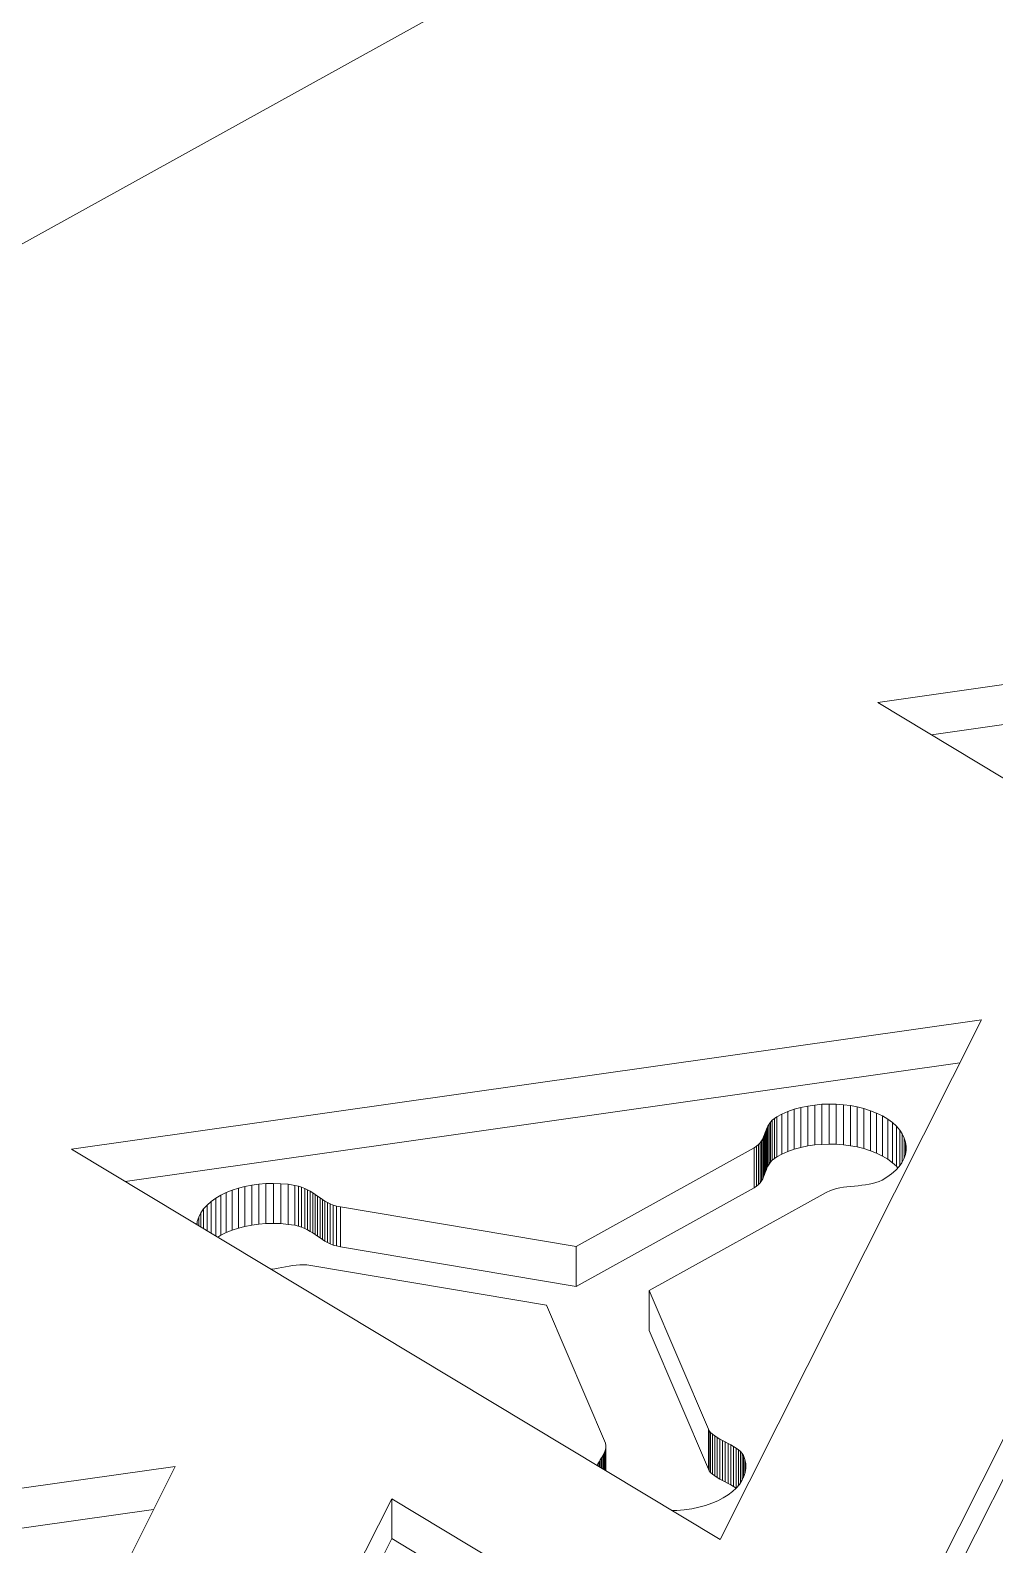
# Model space of a CAD drawing. Header units: inches. Extents: x 4 to 26.1, y 6.7 to 41.9.
# Drawn here: x 13.624 to 14.855, y 18.866 to 20.799 of the extents above; entities that cross this region are included whole.
import ezdxf

# ---------------------------------------------------------------- set-up
doc = ezdxf.new("R2010")
doc.units = ezdxf.units.IN
doc.header["$MEASUREMENT"] = 0
doc.layers.add('rails', color=7, linetype='Continuous', lineweight=35, true_color=0xd4d4d4)

# ---------------------------------------------------------------- blocks, each defined once
blk = doc.blocks.new('A$C382235AA')
at = {"color": 0, "linetype": 'Continuous', "lineweight": 0, "extrusion": (-4.89431e-17, 0.816497, 0.57735)}
for p, q in [((-9.8638, 16.0894), (-16.1015, 12.6352)), ((-11.1157, 14.2064), (-9.9543, 14.3712)), ((-9.982, 14.3162), (-11.0471, 14.1651)), ((-10.2878, 13.7081), (-11.1157, 14.2064)), ((-12.1446, 13.6366), (-10.9832, 13.8014)), ((-10.9832, 13.8014), (-11.3167, 13.1383)), ((-11.0406, 13.0973), (-10.7071, 13.7603)), ((-11.0109, 13.7464), (-12.076, 13.5953)), ((-10.7071, 13.7093), (-11.013, 13.1012)), ((-11.2444, 13.6779), (-11.238, 13.6812)), ((-11.238, 13.6812), (-11.2302, 13.6845)), ((-11.238, 13.6302), (-11.238, 13.6812)), ((-11.2302, 13.6845), (-11.2221, 13.6874)), ((-11.2302, 13.6335), (-11.2302, 13.6845)), ((-11.2221, 13.6874), (-11.2136, 13.6897)), ((-11.2221, 13.6363), (-11.2221, 13.6874)), ((-11.2136, 13.6897), (-11.2049, 13.6915)), ((-11.2136, 13.6387), (-11.2136, 13.6897)), ((-11.2049, 13.6915), (-11.196, 13.6928)), ((-11.2049, 13.6405), (-11.2049, 13.6915)), ((-11.196, 13.6928), (-11.1869, 13.6937)), ((-11.196, 13.6418), (-11.196, 13.6928)), ((-11.1869, 13.6937), (-11.1777, 13.694)), ((-11.1869, 13.6426), (-11.1869, 13.6937)), ((-11.1777, 13.6429), (-11.1777, 13.694)), ((-11.1777, 13.694), (-11.1686, 13.6938)), ((-11.1686, 13.6428), (-11.1686, 13.6938)), ((-11.1686, 13.6938), (-11.1595, 13.6931)), ((-11.1595, 13.6421), (-11.1595, 13.6931)), ((-11.1595, 13.6931), (-11.1505, 13.692)), ((-11.1505, 13.6409), (-11.1505, 13.692)), ((-11.1505, 13.692), (-11.1417, 13.6903)), ((-11.1417, 13.6393), (-11.1417, 13.6903)), ((-11.1417, 13.6903), (-11.1332, 13.6882)), ((-11.1332, 13.6371), (-11.1332, 13.6882)), ((-11.1332, 13.6882), (-11.1249, 13.6855)), ((-11.1249, 13.6345), (-11.1249, 13.6855)), ((-11.1249, 13.6855), (-11.1171, 13.6824)), ((-11.1171, 13.6314), (-11.1171, 13.6824)), ((-11.1171, 13.6824), (-11.1097, 13.6788)), ((-11.2582, 13.6605), (-11.2571, 13.6632)), ((-11.2571, 13.6632), (-11.2558, 13.6658)), ((-11.2571, 13.6121), (-11.2571, 13.6632)), ((-11.2558, 13.6658), (-11.2543, 13.6685)), ((-11.2558, 13.6148), (-11.2558, 13.6658)), ((-11.2543, 13.6685), (-11.2524, 13.671)), ((-11.2543, 13.6174), (-11.2543, 13.6685)), ((-11.2524, 13.671), (-11.2502, 13.6734)), ((-11.2524, 13.62), (-11.2524, 13.671)), ((-11.2502, 13.6734), (-11.2476, 13.6757)), ((-11.2502, 13.6224), (-11.2502, 13.6734)), ((-11.2476, 13.6757), (-11.2444, 13.6779)), ((-11.2476, 13.6247), (-11.2476, 13.6757)), ((-11.2444, 13.6268), (-11.2444, 13.6779)), ((-11.1097, 13.6277), (-11.1097, 13.6788)), ((-11.1097, 13.6788), (-11.1029, 13.6747)), ((-11.1029, 13.6236), (-11.1029, 13.6747)), ((-11.1029, 13.6747), (-11.097, 13.6703)), ((-11.097, 13.6192), (-11.097, 13.6703)), ((-11.097, 13.6703), (-11.0919, 13.6656)), ((-11.0919, 13.6146), (-11.0919, 13.6656)), ((-11.0919, 13.6656), (-11.0876, 13.6608)), ((-11.2703, 13.6402), (-11.2678, 13.6424)), ((-11.2678, 13.6424), (-11.2657, 13.6447)), ((-11.2678, 13.5914), (-11.2678, 13.6424)), ((-11.2657, 13.6447), (-11.264, 13.6472)), ((-11.2657, 13.5937), (-11.2657, 13.6447)), ((-11.264, 13.6472), (-11.2625, 13.6497)), ((-11.264, 13.5961), (-11.264, 13.6472)), ((-11.2625, 13.6497), (-11.2613, 13.6523)), ((-11.2625, 13.5987), (-11.2625, 13.6497)), ((-11.2613, 13.6523), (-11.2602, 13.655)), ((-11.2613, 13.6013), (-11.2613, 13.6523)), ((-11.2602, 13.655), (-11.2592, 13.6577)), ((-11.2602, 13.604), (-11.2602, 13.655)), ((-11.2592, 13.6577), (-11.2582, 13.6605)), ((-11.2592, 13.6067), (-11.2592, 13.6577)), ((-11.2582, 13.6094), (-11.2582, 13.6605)), ((-11.1869, 13.6426), (-11.196, 13.6418)), ((-11.1777, 13.6429), (-11.1869, 13.6426)), ((-11.1686, 13.6428), (-11.1777, 13.6429)), ((-11.1595, 13.6421), (-11.1686, 13.6428)), ((-11.1505, 13.6409), (-11.1595, 13.6421)), ((-11.0876, 13.6153), (-11.0876, 13.6608)), ((-11.0876, 13.6608), (-11.0843, 13.6558)), ((-11.0843, 13.6203), (-11.0843, 13.6558)), ((-11.0843, 13.6558), (-11.0818, 13.6506)), ((-11.0818, 13.6255), (-11.0818, 13.6506)), ((-11.0818, 13.6506), (-11.0801, 13.6454)), ((-11.0801, 13.6309), (-11.0801, 13.6454)), ((-11.0801, 13.6454), (-11.0794, 13.6401)), ((-11.3167, 13.1383), (-12.1446, 13.6366)), ((-11.5005, 13.5124), (-11.2735, 13.6381)), ((-11.2735, 13.6381), (-11.2703, 13.6402)), ((-11.2735, 13.587), (-11.2735, 13.6381)), ((-11.2703, 13.5892), (-11.2703, 13.6402)), ((-11.2476, 13.6247), (-11.2502, 13.6224)), ((-11.2444, 13.6268), (-11.2476, 13.6247)), ((-11.238, 13.6302), (-11.2444, 13.6268)), ((-11.2302, 13.6335), (-11.238, 13.6302)), ((-11.2221, 13.6363), (-11.2302, 13.6335)), ((-11.2136, 13.6387), (-11.2221, 13.6363)), ((-11.2049, 13.6405), (-11.2136, 13.6387)), ((-11.196, 13.6418), (-11.2049, 13.6405)), ((-11.1417, 13.6393), (-11.1505, 13.6409)), ((-11.1332, 13.6371), (-11.1417, 13.6393)), ((-11.1249, 13.6345), (-11.1332, 13.6371)), ((-11.1171, 13.6314), (-11.1249, 13.6345)), ((-11.1097, 13.6277), (-11.1171, 13.6314)), ((-11.1029, 13.6236), (-11.1097, 13.6277)), ((-11.097, 13.6192), (-11.1029, 13.6236)), ((-11.0822, 13.6243), (-11.0848, 13.6192)), ((-11.0804, 13.6295), (-11.0822, 13.6243)), ((-11.0794, 13.6348), (-11.0804, 13.6295)), ((-11.0794, 13.6401), (-11.0794, 13.6348)), ((-11.2602, 13.604), (-11.2613, 13.6013)), ((-11.2592, 13.6067), (-11.2602, 13.604)), ((-11.2582, 13.6094), (-11.2592, 13.6067)), ((-11.2571, 13.6121), (-11.2582, 13.6094)), ((-11.2558, 13.6148), (-11.2571, 13.6121)), ((-11.2543, 13.6174), (-11.2558, 13.6148)), ((-11.2524, 13.62), (-11.2543, 13.6174)), ((-11.2502, 13.6224), (-11.2524, 13.62)), ((-11.098, 13.6049), (-11.104, 13.6006)), ((-11.0927, 13.6095), (-11.098, 13.6049)), ((-11.0919, 13.6146), (-11.097, 13.6192)), ((-11.0884, 13.6143), (-11.0927, 13.6095)), ((-11.09, 13.6124), (-11.0919, 13.6146)), ((-11.0848, 13.6192), (-11.0884, 13.6143)), ((-11.9471, 13.5811), (-11.9396, 13.5841)), ((-11.9396, 13.5841), (-11.9316, 13.5868)), ((-11.9396, 13.5331), (-11.9396, 13.5841)), ((-11.9316, 13.5868), (-11.9232, 13.5889)), ((-11.9316, 13.5357), (-11.9316, 13.5868)), ((-11.9232, 13.5889), (-11.9145, 13.5906)), ((-11.9232, 13.5379), (-11.9232, 13.5889)), ((-11.9145, 13.5906), (-11.9056, 13.5918)), ((-11.9145, 13.5396), (-11.9145, 13.5906)), ((-11.9056, 13.5918), (-11.8964, 13.5926)), ((-11.9056, 13.5408), (-11.9056, 13.5918)), ((-11.8964, 13.5926), (-11.887, 13.5928)), ((-11.8964, 13.5415), (-11.8964, 13.5926)), ((-11.887, 13.5417), (-11.887, 13.5928)), ((-11.887, 13.5928), (-11.8775, 13.5924)), ((-11.8775, 13.5414), (-11.8775, 13.5924)), ((-11.8775, 13.5924), (-11.868, 13.5916)), ((-11.868, 13.5405), (-11.868, 13.5916)), ((-11.868, 13.5916), (-11.8597, 13.5903)), ((-11.8597, 13.5393), (-11.8597, 13.5903)), ((-11.8597, 13.5903), (-11.8551, 13.5893)), ((-11.8551, 13.5382), (-11.8551, 13.5893)), ((-11.8551, 13.5893), (-11.8509, 13.5879)), ((-11.8509, 13.5369), (-11.8509, 13.5879)), ((-11.8509, 13.5879), (-11.847, 13.5864)), ((-11.847, 13.5353), (-11.847, 13.5864)), ((-11.847, 13.5864), (-11.8434, 13.5846)), ((-11.8434, 13.5336), (-11.8434, 13.5846)), ((-11.8434, 13.5846), (-11.84, 13.5827)), ((-11.2735, 13.587), (-11.5005, 13.4613)), ((-11.2703, 13.5892), (-11.2735, 13.587)), ((-11.2678, 13.5914), (-11.2703, 13.5892)), ((-11.2657, 13.5937), (-11.2678, 13.5914)), ((-11.264, 13.5961), (-11.2657, 13.5937)), ((-11.2625, 13.5987), (-11.264, 13.5961)), ((-11.2613, 13.6013), (-11.2625, 13.5987)), ((-11.1722, 13.585), (-11.1761, 13.5837)), ((-11.1682, 13.5862), (-11.1722, 13.585)), ((-11.1639, 13.5871), (-11.1682, 13.5862)), ((-11.1595, 13.5878), (-11.1639, 13.5871)), ((-11.1549, 13.5884), (-11.1595, 13.5878)), ((-11.1502, 13.5889), (-11.1549, 13.5884)), ((-11.1455, 13.5894), (-11.1502, 13.5889)), ((-11.1407, 13.5898), (-11.1455, 13.5894)), ((-11.136, 13.5904), (-11.1407, 13.5898)), ((-11.1313, 13.591), (-11.136, 13.5904)), ((-11.1267, 13.5917), (-11.1313, 13.591)), ((-11.1223, 13.5927), (-11.1267, 13.5917)), ((-11.118, 13.5938), (-11.1223, 13.5927)), ((-11.1139, 13.5953), (-11.118, 13.5938)), ((-11.1101, 13.597), (-11.1139, 13.5953)), ((-11.104, 13.6006), (-11.1101, 13.597)), ((-11.976, 13.5602), (-11.9716, 13.5651)), ((-11.9716, 13.5651), (-11.9664, 13.5697)), ((-11.9716, 13.5325), (-11.9716, 13.5651)), ((-11.9664, 13.5697), (-11.9606, 13.5739)), ((-11.9664, 13.5294), (-11.9664, 13.5697)), ((-11.9606, 13.5739), (-11.9541, 13.5777)), ((-11.9606, 13.5259), (-11.9606, 13.5739)), ((-11.9541, 13.5777), (-11.9471, 13.5811)), ((-11.9541, 13.5267), (-11.9541, 13.5777)), ((-11.9471, 13.5301), (-11.9471, 13.5811)), ((-11.84, 13.5316), (-11.84, 13.5827)), ((-11.84, 13.5827), (-11.8367, 13.5806)), ((-11.8367, 13.5296), (-11.8367, 13.5806)), ((-11.8367, 13.5806), (-11.8335, 13.5785)), ((-11.8335, 13.5275), (-11.8335, 13.5785)), ((-11.8335, 13.5785), (-11.8305, 13.5764)), ((-11.8305, 13.5253), (-11.8305, 13.5764)), ((-11.8305, 13.5764), (-11.8274, 13.5742)), ((-11.8274, 13.5232), (-11.8274, 13.5742)), ((-11.8274, 13.5742), (-11.8243, 13.5721)), ((-11.8243, 13.5211), (-11.8243, 13.5721)), ((-11.8243, 13.5721), (-11.8211, 13.5701)), ((-11.8211, 13.5191), (-11.8211, 13.5701)), ((-11.8211, 13.5701), (-11.8178, 13.5683)), ((-11.8178, 13.5172), (-11.8178, 13.5683)), ((-11.8178, 13.5683), (-11.8143, 13.5666)), ((-11.8143, 13.5156), (-11.8143, 13.5666)), ((-11.8143, 13.5666), (-11.8105, 13.5651)), ((-11.8105, 13.5141), (-11.8105, 13.5651)), ((-11.8105, 13.5651), (-11.8066, 13.5639)), ((-11.1813, 13.5812), (-11.4072, 13.4561)), ((-11.1761, 13.5837), (-11.1813, 13.5812)), ((-11.9841, 13.5441), (-11.9823, 13.5496)), ((-11.9823, 13.5496), (-11.9796, 13.5551)), ((-11.9823, 13.539), (-11.9823, 13.5496)), ((-11.9796, 13.5551), (-11.976, 13.5602)), ((-11.9796, 13.5373), (-11.9796, 13.5551)), ((-11.976, 13.5352), (-11.976, 13.5602)), ((-11.8066, 13.5129), (-11.8066, 13.5639)), ((-11.8066, 13.5639), (-11.8011, 13.5628)), ((-11.8011, 13.5118), (-11.8011, 13.5628)), ((-11.8011, 13.5628), (-11.5005, 13.5124)), ((-11.9847, 13.5404), (-11.9841, 13.5441)), ((-11.9841, 13.5401), (-11.9841, 13.5441)), ((-11.9541, 13.5267), (-11.958, 13.5243)), ((-11.9471, 13.5301), (-11.9541, 13.5267)), ((-11.9396, 13.5331), (-11.9471, 13.5301)), ((-11.9316, 13.5357), (-11.9396, 13.5331)), ((-11.9232, 13.5379), (-11.9316, 13.5357)), ((-11.9145, 13.5396), (-11.9232, 13.5379)), ((-11.9056, 13.5408), (-11.9145, 13.5396)), ((-11.8964, 13.5415), (-11.9056, 13.5408)), ((-11.887, 13.5417), (-11.8964, 13.5415)), ((-11.8775, 13.5414), (-11.887, 13.5417)), ((-11.868, 13.5405), (-11.8775, 13.5414)), ((-11.8597, 13.5393), (-11.868, 13.5405)), ((-11.8551, 13.5382), (-11.8597, 13.5393)), ((-11.8509, 13.5369), (-11.8551, 13.5382)), ((-11.847, 13.5353), (-11.8509, 13.5369)), ((-11.8434, 13.5336), (-11.847, 13.5353)), ((-11.84, 13.5316), (-11.8434, 13.5336)), ((-11.8367, 13.5296), (-11.84, 13.5316)), ((-11.8335, 13.5275), (-11.8367, 13.5296)), ((-11.8305, 13.5253), (-11.8335, 13.5275)), ((-11.8274, 13.5232), (-11.8305, 13.5253)), ((-11.8243, 13.5211), (-11.8274, 13.5232)), ((-11.8211, 13.5191), (-11.8243, 13.5211)), ((-11.8178, 13.5172), (-11.8211, 13.5191)), ((-11.8143, 13.5156), (-11.8178, 13.5172)), ((-11.8105, 13.5141), (-11.8143, 13.5156)), ((-11.8066, 13.5129), (-11.8105, 13.5141)), ((-11.8011, 13.5118), (-11.8066, 13.5129)), ((-11.5005, 13.4613), (-11.8011, 13.5118)), ((-11.5005, 13.4613), (-11.5005, 13.5124)), ((-11.8624, 13.4879), (-11.8669, 13.4872)), ((-11.8578, 13.4884), (-11.8624, 13.4879)), ((-11.8533, 13.4888), (-11.8578, 13.4884)), ((-11.8488, 13.4889), (-11.8533, 13.4888)), ((-11.8443, 13.4887), (-11.8488, 13.4889)), ((-11.8393, 13.488), (-11.8443, 13.4887)), ((-11.5384, 13.4376), (-11.8393, 13.488)), ((-11.8853, 13.4839), (-11.8897, 13.4832)), ((-11.8807, 13.4847), (-11.8853, 13.4839)), ((-11.8761, 13.4855), (-11.8807, 13.4847)), ((-11.8715, 13.4864), (-11.8761, 13.4855)), ((-11.8669, 13.4872), (-11.8715, 13.4864)), ((-11.4072, 13.405), (-11.4072, 13.4561)), ((-11.4072, 13.4561), (-11.3318, 13.279)), ((-11.4633, 13.2613), (-11.5384, 13.4376)), ((-11.3318, 13.228), (-11.4072, 13.405)), ((-11.3318, 13.228), (-11.3318, 13.279)), ((-11.3318, 13.279), (-11.3309, 13.2772)), ((-11.3309, 13.2262), (-11.3309, 13.2772)), ((-11.3309, 13.2772), (-11.3289, 13.2749)), ((-11.3289, 13.2238), (-11.3289, 13.2749)), ((-11.3289, 13.2749), (-11.3265, 13.2727)), ((-11.4627, 13.2584), (-11.4633, 13.2613)), ((-11.4631, 13.2532), (-11.4627, 13.2558)), ((-11.4627, 13.2558), (-11.4627, 13.2584)), ((-11.4627, 13.2262), (-11.4627, 13.2558)), ((-11.3265, 13.2216), (-11.3265, 13.2727)), ((-11.3265, 13.2727), (-11.3237, 13.2706)), ((-11.3237, 13.2195), (-11.3237, 13.2706)), ((-11.3237, 13.2706), (-11.3206, 13.2686)), ((-11.3206, 13.2175), (-11.3206, 13.2686)), ((-11.3206, 13.2686), (-11.3173, 13.2666)), ((-11.3173, 13.2156), (-11.3173, 13.2666)), ((-11.3173, 13.2666), (-11.3137, 13.2648)), ((-11.3137, 13.2137), (-11.3137, 13.2648)), ((-11.3137, 13.2648), (-11.3102, 13.2629)), ((-11.3102, 13.2119), (-11.3102, 13.2629)), ((-11.3102, 13.2629), (-11.3065, 13.261)), ((-11.3065, 13.21), (-11.3065, 13.261)), ((-11.3065, 13.261), (-11.303, 13.2591)), ((-11.303, 13.2081), (-11.303, 13.2591)), ((-11.303, 13.2591), (-11.2996, 13.2571)), ((-11.2996, 13.2061), (-11.2996, 13.2571)), ((-11.2996, 13.2571), (-11.2964, 13.2551)), ((-11.4728, 13.235), (-11.4713, 13.2376)), ((-11.4713, 13.2376), (-11.4697, 13.2402)), ((-11.4713, 13.2314), (-11.4713, 13.2376)), ((-11.4697, 13.2402), (-11.4681, 13.2428)), ((-11.4697, 13.2304), (-11.4697, 13.2402)), ((-11.4681, 13.2428), (-11.4665, 13.2454)), ((-11.4681, 13.2294), (-11.4681, 13.2428)), ((-11.4665, 13.2454), (-11.4651, 13.248)), ((-11.4665, 13.2285), (-11.4665, 13.2454)), ((-11.4651, 13.248), (-11.464, 13.2506)), ((-11.4651, 13.2277), (-11.4651, 13.248)), ((-11.464, 13.2506), (-11.4631, 13.2532)), ((-11.464, 13.227), (-11.464, 13.2506)), ((-11.4631, 13.2265), (-11.4631, 13.2532)), ((-11.2964, 13.204), (-11.2964, 13.2551)), ((-11.2964, 13.2551), (-11.2935, 13.2529)), ((-11.2935, 13.2073), (-11.2935, 13.2529)), ((-11.2935, 13.2529), (-11.2909, 13.2506)), ((-11.2909, 13.2107), (-11.2909, 13.2506)), ((-11.2909, 13.2506), (-11.2888, 13.2481)), ((-11.2888, 13.214), (-11.2888, 13.2481)), ((-11.2888, 13.2481), (-11.2871, 13.2454)), ((-11.2871, 13.2174), (-11.2871, 13.2454)), ((-11.2871, 13.2454), (-11.2853, 13.2406)), ((-11.2853, 13.2224), (-11.2853, 13.2406)), ((-11.2853, 13.2406), (-11.2842, 13.235)), ((-13.1735, 13.0669), (-12.0121, 13.2316)), ((-12.0121, 13.2316), (-12.3456, 12.5686)), ((-11.4739, 13.2329), (-11.4728, 13.235)), ((-11.4728, 13.2323), (-11.4728, 13.235)), ((-11.3309, 13.2262), (-11.3318, 13.228)), ((-11.3289, 13.2238), (-11.3309, 13.2262)), ((-11.3265, 13.2216), (-11.3289, 13.2238)), ((-11.3237, 13.2195), (-11.3265, 13.2216)), ((-11.3206, 13.2175), (-11.3237, 13.2195)), ((-11.3173, 13.2156), (-11.3206, 13.2175)), ((-11.2864, 13.2189), (-11.2889, 13.2137)), ((-11.2848, 13.2241), (-11.2864, 13.2189)), ((-11.284, 13.2295), (-11.2848, 13.2241)), ((-11.2842, 13.2283), (-11.2842, 13.235)), ((-11.2842, 13.235), (-11.284, 13.2295)), ((-11.3137, 13.2137), (-11.3173, 13.2156)), ((-11.3102, 13.2119), (-11.3137, 13.2137)), ((-11.3065, 13.21), (-11.3102, 13.2119)), ((-11.3011, 13.1995), (-11.3067, 13.1953)), ((-11.303, 13.2081), (-11.3065, 13.21)), ((-11.2996, 13.2061), (-11.303, 13.2081)), ((-11.2963, 13.204), (-11.3011, 13.1995)), ((-11.2964, 13.204), (-11.2996, 13.2061)), ((-11.2963, 13.204), (-11.2964, 13.204)), ((-11.2922, 13.2088), (-11.2963, 13.204)), ((-11.2889, 13.2137), (-11.2922, 13.2088)), ((-12.0695, 12.5275), (-11.736, 13.1905)), ((-11.736, 13.1395), (-11.736, 13.1905)), ((-11.736, 13.1905), (-10.9082, 12.6922)), ((-11.344, 13.1796), (-11.3531, 13.1777)), ((-11.3354, 13.1819), (-11.344, 13.1796)), ((-11.3273, 13.1847), (-11.3354, 13.1819)), ((-11.3198, 13.1879), (-11.3273, 13.1847)), ((-11.3129, 13.1914), (-11.3198, 13.1879)), ((-11.3067, 13.1953), (-11.3129, 13.1914)), ((-12.0398, 13.1767), (-13.1048, 13.0256)), ((-11.3722, 13.1755), (-11.3783, 13.1754)), ((-11.3627, 13.1763), (-11.3722, 13.1755)), ((-11.3531, 13.1777), (-11.3627, 13.1763)), ((-11.736, 13.1395), (-12.0419, 12.5314)), ((-10.9768, 12.6825), (-11.736, 13.1395))]:
    blk.add_line(p, q, dxfattribs=at)

msp = doc.modelspace()

# ---------------------------------------------------------------- block references
at = {"layer": 'rails'}
msp.add_blockref('A$C382235AA', (25.8212, 5.7346), dxfattribs=at)

doc.saveas('drawing.dxf')
